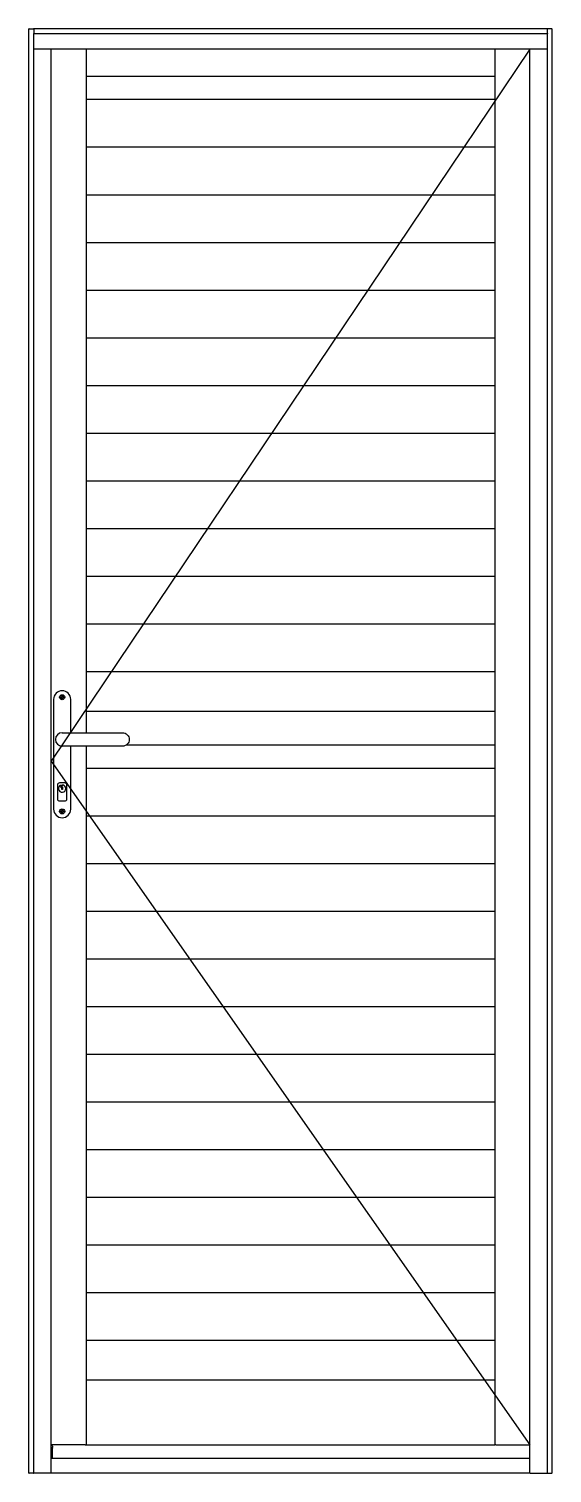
# Model space of a CAD drawing. Header units: millimetres. Extents: x 666.51 to 667.29, y 1058.05 to 1060.2.
import ezdxf

# ---------------------------------------------------------------- set-up
doc = ezdxf.new("R2010")
doc.units = ezdxf.units.MM
doc.header["$LTSCALE"] = 0.5
doc.layers.add('Gravia_Janelas', color=1, linetype='Continuous')
doc.layers.add('LD', color=3, linetype='Continuous', lineweight=35)

# ---------------------------------------------------------------- blocks, each defined once
blk = doc.blocks.new('*E2')
at = {"layer": 'LD'}
for centre, major_axis, start_param, end_param in [((48.9, 1156.1), (0.18, 0.213), 3.408554, 4.079128), ((48.6, 1155.8), (0.213, 0.18), 5.34565, 6.016224), ((48.6, 1154.4), (-0.213, 0.18), 3.408554, 4.079128), ((48.9, 1154.1), (-0.18, 0.213), 5.34565, 6.016224), ((50.3, 1156.1), (0.18, -0.213), 5.34565, 6.016224), ((50.3, 1154.1), (-0.18, -0.213), 3.408554, 4.079128), ((50.6, 1155.8), (0.213, -0.18), 3.408554, 4.079128), ((50.6, 1154.4), (-0.213, -0.18), 5.34565, 6.016224), ((48.9, 986.1), (0.18, 0.213), 3.408554, 4.079128), ((48.6, 985.8), (0.213, 0.18), 5.34565, 6.016224), ((48.6, 984.4), (-0.213, 0.18), 3.408554, 4.079128), ((48.9, 984.1), (-0.18, 0.213), 5.34565, 6.016224), ((50.3, 986.1), (0.18, -0.213), 5.34565, 6.016224), ((50.3, 984.1), (-0.18, -0.213), 3.408554, 4.079128), ((50.6, 985.8), (0.213, -0.18), 3.408554, 4.079128), ((50.6, 984.4), (-0.213, -0.18), 5.34565, 6.016224)]:
    blk.add_ellipse(centre, major_axis=major_axis, ratio=0.988452, start_param=start_param, end_param=end_param, dxfattribs=at)

msp = doc.modelspace()

# ---------------------------------------------------------------- linework, layer by layer
at = {"layer": 'Gravia_Janelas'}
for p, q in [((666.5069, 1060.1987), (666.5065, 1060.1987)), ((666.5065, 1058.0487), (666.5065, 1060.1987)), ((666.5069, 1060.1987), (666.5132, 1060.1987)), ((666.5137, 1060.1987), (666.5132, 1060.1987)), ((666.5137, 1060.1983), (666.5137, 1060.1987)), ((667.2793, 1060.1987), (666.5137, 1060.1987)), ((666.5137, 1060.1983), (666.5137, 1060.1919)), ((666.5137, 1060.1915), (666.5137, 1060.1919)), ((667.2793, 1060.1915), (666.5137, 1060.1915)), ((666.5137, 1058.0487), (666.5137, 1060.1915)), ((667.2793, 1060.1987), (667.2798, 1060.1987)), ((667.2793, 1060.1987), (667.2793, 1060.1983)), ((667.2793, 1060.1919), (667.2793, 1060.1983)), ((667.2793, 1060.1919), (667.2793, 1060.1915)), ((667.2793, 1058.0487), (667.2793, 1060.1915)), ((667.2861, 1060.1987), (667.2798, 1060.1987)), ((667.2861, 1060.1987), (667.2865, 1060.1987)), ((667.2865, 1058.0487), (667.2865, 1060.1987)), ((667.2793, 1060.1687), (666.5137, 1060.1687)), ((666.5399, 1058.0487), (666.5399, 1060.1687)), ((666.5919, 1060.1687), (666.5919, 1060.1314)), ((667.201, 1060.1687), (667.201, 1060.1314)), ((667.2531, 1058.0487), (667.2531, 1060.1687)), ((666.592, 1060.1298), (666.592, 1059.1815)), ((666.592, 1060.1284), (667.201, 1060.1284)), ((667.201, 1060.1298), (667.201, 1059.1815)), ((666.592, 1060.0939), (667.201, 1060.0939)), ((666.592, 1060.0229), (667.201, 1060.0229)), ((666.592, 1059.9519), (667.201, 1059.9519)), ((666.592, 1059.8809), (667.201, 1059.8809)), ((666.592, 1059.8099), (667.201, 1059.8099)), ((666.592, 1059.7389), (667.201, 1059.7389)), ((666.592, 1059.6679), (667.201, 1059.6679)), ((666.592, 1059.5969), (667.201, 1059.5969)), ((666.592, 1059.5259), (667.201, 1059.5259)), ((666.592, 1059.4549), (667.201, 1059.4549)), ((666.592, 1059.3839), (667.201, 1059.3839)), ((666.592, 1059.3129), (667.201, 1059.3129)), ((666.592, 1059.2419), (667.201, 1059.2419)), ((666.5433, 1059.2006), (666.5433, 1059.0371)), ((666.5537, 1059.2043), (666.555, 1059.2041)), ((666.5537, 1059.2033), (666.555, 1059.2035)), ((666.5555, 1059.2062), (666.5557, 1059.2049)), ((666.5555, 1059.2014), (666.5557, 1059.2027)), ((666.5566, 1059.2062), (666.5564, 1059.2049)), ((666.5566, 1059.2014), (666.5564, 1059.2027)), ((666.5584, 1059.2043), (666.5572, 1059.2041)), ((666.5584, 1059.2033), (666.5572, 1059.2035)), ((666.5688, 1059.1509), (666.5688, 1059.2006)), ((666.5919, 1059.1799), (666.5919, 1059.1509)), ((666.592, 1059.1829), (667.201, 1059.1829)), ((667.201, 1059.1799), (667.201, 1059.1359)), ((667.201, 1059.1343), (667.201, 1058.186)), ((666.5688, 1059.0371), (666.5688, 1059.1309)), ((666.592, 1059.1309), (666.592, 1058.186)), ((666.6521, 1059.1329), (667.201, 1059.1329)), ((666.592, 1059.0984), (667.201, 1059.0984)), ((666.5491, 1059.0733), (666.5491, 1059.0523)), ((666.5601, 1059.0763), (666.5521, 1059.0763)), ((666.5546, 1059.0688), (666.5546, 1059.0731)), ((666.5556, 1059.0688), (666.5546, 1059.0688)), ((666.5566, 1059.0718), (666.5556, 1059.0718)), ((666.5556, 1059.0718), (666.5556, 1059.0703)), ((666.5556, 1059.0703), (666.5566, 1059.0703)), ((666.5556, 1059.0663), (666.5556, 1059.0688)), ((666.5566, 1059.0733), (666.5566, 1059.0718)), ((666.5566, 1059.0703), (666.5566, 1059.0663)), ((666.5631, 1059.0523), (666.5631, 1059.0733)), ((666.5521, 1059.0493), (666.5601, 1059.0493)), ((666.5566, 1059.0663), (666.5556, 1059.0663)), ((666.5537, 1059.0343), (666.555, 1059.0341)), ((666.5537, 1059.0333), (666.555, 1059.0335)), ((666.5555, 1059.0362), (666.5557, 1059.0349)), ((666.5555, 1059.0314), (666.5557, 1059.0327)), ((666.5566, 1059.0362), (666.5564, 1059.0349)), ((666.5566, 1059.0314), (666.5564, 1059.0327)), ((666.5584, 1059.0343), (666.5572, 1059.0341)), ((666.5584, 1059.0333), (666.5572, 1059.0335)), ((666.592, 1059.0274), (667.201, 1059.0274)), ((666.592, 1058.9564), (667.201, 1058.9564)), ((666.592, 1058.8854), (667.201, 1058.8854)), ((666.592, 1058.8144), (667.201, 1058.8144)), ((666.592, 1058.7434), (667.201, 1058.7434)), ((666.592, 1058.6724), (667.201, 1058.6724)), ((666.592, 1058.6014), (667.201, 1058.6014)), ((666.592, 1058.5304), (667.201, 1058.5304)), ((666.592, 1058.4594), (667.201, 1058.4594)), ((666.592, 1058.3884), (667.201, 1058.3884)), ((666.592, 1058.3174), (667.201, 1058.3174)), ((666.592, 1058.2464), (667.201, 1058.2464)), ((666.592, 1058.1874), (667.201, 1058.1874)), ((666.5919, 1058.1844), (666.5919, 1058.0909)), ((667.201, 1058.1844), (667.201, 1058.0909)), ((666.5904, 1058.0909), (666.5399, 1058.0909)), ((666.5404, 1058.0905), (666.5399, 1058.0905)), ((666.5419, 1058.089), (666.5419, 1058.0875)), ((666.5419, 1058.0864), (666.5419, 1058.0875)), ((666.5419, 1058.0864), (666.5419, 1058.086)), ((666.5419, 1058.0705), (666.5419, 1058.086)), ((666.5904, 1058.0909), (666.5919, 1058.0909)), ((666.5919, 1058.0909), (667.201, 1058.0909)), ((667.2026, 1058.0909), (667.201, 1058.0909)), ((667.2026, 1058.0909), (667.2531, 1058.0909)), ((666.5399, 1058.0705), (666.5404, 1058.0705)), ((666.5419, 1058.0705), (666.5404, 1058.0705)), ((667.2531, 1058.0705), (666.5419, 1058.0705)), ((666.5065, 1058.0487), (666.5069, 1058.0487)), ((666.5132, 1058.0487), (666.5069, 1058.0487)), ((666.5132, 1058.0487), (666.5137, 1058.0487)), ((666.5141, 1058.0487), (666.5137, 1058.0487)), ((666.5395, 1058.0487), (666.5141, 1058.0487)), ((666.5395, 1058.0487), (666.5399, 1058.0487)), ((667.2531, 1058.0487), (666.5399, 1058.0487)), ((667.2535, 1058.0487), (667.2531, 1058.0487)), ((667.2535, 1058.0487), (667.2789, 1058.0487)), ((667.2789, 1058.0487), (667.2793, 1058.0487)), ((667.2798, 1058.0487), (667.2793, 1058.0487)), ((667.2798, 1058.0487), (667.2861, 1058.0487)), ((667.2865, 1058.0487), (667.2861, 1058.0487))]:
    msp.add_line(p, q, dxfattribs=at)
at = {"layer": 'Gravia_Janelas', "ltscale": 10}
msp.add_lwpolyline([(667.2531, 1060.1687), (666.5399, 1059.1087), (667.2531, 1058.0909)], dxfattribs=at)
at = {"layer": 'Gravia_Janelas'}
for points in [[(666.5919, 1060.1314), (666.5919, 1060.1313), (666.5919, 1060.1313), (666.5919, 1060.1312), (666.5919, 1060.1311), (666.5919, 1060.1311), (666.5919, 1060.131), (666.5919, 1060.1309), (666.5919, 1060.1309), (666.5919, 1060.1308), (666.5919, 1060.1307), (666.5919, 1060.1307), (666.5919, 1060.1306), (666.5919, 1060.1305), (666.5919, 1060.1305), (666.5919, 1060.1304), (666.5919, 1060.1303), (666.5919, 1060.1303), (666.5919, 1060.1302), (666.592, 1060.1301), (666.592, 1060.1301), (666.592, 1060.13), (666.592, 1060.13), (666.592, 1060.1299), (666.592, 1060.1298)], [(667.201, 1060.1314), (667.201, 1060.1313), (667.201, 1060.1313), (667.201, 1060.1312), (667.201, 1060.1311), (667.201, 1060.1311), (667.201, 1060.131), (667.201, 1060.1309), (667.201, 1060.1309), (667.201, 1060.1308), (667.201, 1060.1307), (667.201, 1060.1307), (667.201, 1060.1306), (667.201, 1060.1305), (667.201, 1060.1305), (667.201, 1060.1304), (667.201, 1060.1303), (667.201, 1060.1303), (667.201, 1060.1302), (667.201, 1060.1301), (667.201, 1060.1301), (667.201, 1060.13), (667.201, 1060.13), (667.201, 1060.1299), (667.201, 1060.1298)], [(666.5537, 1059.2043), (666.5537, 1059.2043), (666.5537, 1059.2043), (666.5537, 1059.2043), (666.5537, 1059.2043), (666.5537, 1059.2043), (666.5537, 1059.2043), (666.5538, 1059.2043), (666.5538, 1059.2043), (666.5538, 1059.2043), (666.5538, 1059.2043), (666.5538, 1059.2043), (666.5538, 1059.2043), (666.5538, 1059.2043), (666.5538, 1059.2043), (666.5538, 1059.2043), (666.5538, 1059.2043), (666.5538, 1059.2043), (666.5538, 1059.2043), (666.5538, 1059.2043), (666.5539, 1059.2043), (666.5539, 1059.2043), (666.5539, 1059.2043), (666.5539, 1059.2043), (666.5539, 1059.2043)], [(666.5539, 1059.2033), (666.5539, 1059.2033), (666.5539, 1059.2033), (666.5539, 1059.2033), (666.5539, 1059.2033), (666.5538, 1059.2033), (666.5538, 1059.2033), (666.5538, 1059.2033), (666.5538, 1059.2033), (666.5538, 1059.2033), (666.5538, 1059.2033), (666.5538, 1059.2033), (666.5538, 1059.2033), (666.5538, 1059.2033), (666.5538, 1059.2033), (666.5538, 1059.2033), (666.5538, 1059.2033), (666.5538, 1059.2033), (666.5537, 1059.2033), (666.5537, 1059.2033), (666.5537, 1059.2033), (666.5537, 1059.2033), (666.5537, 1059.2033), (666.5537, 1059.2033), (666.5537, 1059.2033)], [(666.5546, 1059.204), (666.5546, 1059.204), (666.5546, 1059.2041), (666.5546, 1059.2041), (666.5545, 1059.2041), (666.5545, 1059.2041), (666.5545, 1059.2041), (666.5544, 1059.2041), (666.5544, 1059.2041), (666.5544, 1059.2041), (666.5544, 1059.2041), (666.5543, 1059.2041), (666.5543, 1059.2042), (666.5543, 1059.2042), (666.5542, 1059.2042), (666.5542, 1059.2042), (666.5542, 1059.2042), (666.5541, 1059.2042), (666.5541, 1059.2042), (666.5541, 1059.2042), (666.554, 1059.2043), (666.554, 1059.2043), (666.5539, 1059.2043), (666.5539, 1059.2043), (666.5539, 1059.2043)], [(666.5539, 1059.2033), (666.5539, 1059.2033), (666.5539, 1059.2033), (666.554, 1059.2034), (666.554, 1059.2034), (666.5541, 1059.2034), (666.5541, 1059.2034), (666.5541, 1059.2034), (666.5542, 1059.2034), (666.5542, 1059.2034), (666.5542, 1059.2034), (666.5543, 1059.2035), (666.5543, 1059.2035), (666.5543, 1059.2035), (666.5544, 1059.2035), (666.5544, 1059.2035), (666.5544, 1059.2035), (666.5544, 1059.2035), (666.5545, 1059.2035), (666.5545, 1059.2035), (666.5545, 1059.2036), (666.5546, 1059.2036), (666.5546, 1059.2036), (666.5546, 1059.2036), (666.5546, 1059.2036)], [(666.5556, 1059.206), (666.5556, 1059.206), (666.5556, 1059.206), (666.5556, 1059.206), (666.5556, 1059.206), (666.5556, 1059.206), (666.5556, 1059.206), (666.5556, 1059.206), (666.5555, 1059.206), (666.5555, 1059.2061), (666.5555, 1059.2061), (666.5555, 1059.2061), (666.5555, 1059.2061), (666.5555, 1059.2061), (666.5555, 1059.2061), (666.5555, 1059.2061), (666.5555, 1059.2061), (666.5555, 1059.2061), (666.5555, 1059.2061), (666.5555, 1059.2061), (666.5555, 1059.2061), (666.5555, 1059.2062), (666.5555, 1059.2062), (666.5555, 1059.2062), (666.5555, 1059.2062)], [(666.5555, 1059.2014), (666.5555, 1059.2015), (666.5555, 1059.2015), (666.5555, 1059.2015), (666.5555, 1059.2015), (666.5555, 1059.2015), (666.5555, 1059.2015), (666.5555, 1059.2015), (666.5555, 1059.2015), (666.5555, 1059.2015), (666.5555, 1059.2015), (666.5555, 1059.2015), (666.5555, 1059.2016), (666.5555, 1059.2016), (666.5555, 1059.2016), (666.5555, 1059.2016), (666.5555, 1059.2016), (666.5556, 1059.2016), (666.5556, 1059.2016), (666.5556, 1059.2016), (666.5556, 1059.2016), (666.5556, 1059.2016), (666.5556, 1059.2016), (666.5556, 1059.2016), (666.5556, 1059.2016)], [(666.5556, 1059.206), (666.5556, 1059.206), (666.5556, 1059.2059), (666.5556, 1059.2059), (666.5556, 1059.2058), (666.5556, 1059.2058), (666.5556, 1059.2058), (666.5557, 1059.2057), (666.5557, 1059.2057), (666.5557, 1059.2057), (666.5557, 1059.2056), (666.5557, 1059.2056), (666.5557, 1059.2056), (666.5557, 1059.2055), (666.5557, 1059.2055), (666.5557, 1059.2055), (666.5558, 1059.2055), (666.5558, 1059.2054), (666.5558, 1059.2054), (666.5558, 1059.2054), (666.5558, 1059.2053), (666.5558, 1059.2053), (666.5558, 1059.2053), (666.5558, 1059.2053), (666.5558, 1059.2052)], [(666.5558, 1059.2024), (666.5558, 1059.2024), (666.5558, 1059.2023), (666.5558, 1059.2023), (666.5558, 1059.2023), (666.5558, 1059.2023), (666.5558, 1059.2022), (666.5558, 1059.2022), (666.5558, 1059.2022), (666.5557, 1059.2021), (666.5557, 1059.2021), (666.5557, 1059.2021), (666.5557, 1059.2021), (666.5557, 1059.202), (666.5557, 1059.202), (666.5557, 1059.202), (666.5557, 1059.2019), (666.5557, 1059.2019), (666.5556, 1059.2019), (666.5556, 1059.2018), (666.5556, 1059.2018), (666.5556, 1059.2017), (666.5556, 1059.2017), (666.5556, 1059.2017), (666.5556, 1059.2016)], [(666.5563, 1059.2052), (666.5563, 1059.2053), (666.5563, 1059.2053), (666.5563, 1059.2053), (666.5563, 1059.2053), (666.5563, 1059.2054), (666.5563, 1059.2054), (666.5563, 1059.2054), (666.5564, 1059.2055), (666.5564, 1059.2055), (666.5564, 1059.2055), (666.5564, 1059.2055), (666.5564, 1059.2056), (666.5564, 1059.2056), (666.5564, 1059.2056), (666.5564, 1059.2057), (666.5564, 1059.2057), (666.5565, 1059.2057), (666.5565, 1059.2058), (666.5565, 1059.2058), (666.5565, 1059.2058), (666.5565, 1059.2059), (666.5565, 1059.2059), (666.5565, 1059.206), (666.5566, 1059.206)], [(666.5566, 1059.2016), (666.5565, 1059.2017), (666.5565, 1059.2017), (666.5565, 1059.2017), (666.5565, 1059.2018), (666.5565, 1059.2018), (666.5565, 1059.2019), (666.5565, 1059.2019), (666.5564, 1059.2019), (666.5564, 1059.202), (666.5564, 1059.202), (666.5564, 1059.202), (666.5564, 1059.2021), (666.5564, 1059.2021), (666.5564, 1059.2021), (666.5564, 1059.2021), (666.5564, 1059.2022), (666.5563, 1059.2022), (666.5563, 1059.2022), (666.5563, 1059.2023), (666.5563, 1059.2023), (666.5563, 1059.2023), (666.5563, 1059.2023), (666.5563, 1059.2024), (666.5563, 1059.2024)], [(666.5566, 1059.2062), (666.5566, 1059.2062), (666.5566, 1059.2062), (666.5566, 1059.2062), (666.5566, 1059.2061), (666.5566, 1059.2061), (666.5566, 1059.2061), (666.5566, 1059.2061), (666.5566, 1059.2061), (666.5566, 1059.2061), (666.5566, 1059.2061), (666.5566, 1059.2061), (666.5566, 1059.2061), (666.5566, 1059.2061), (666.5566, 1059.2061), (666.5566, 1059.2061), (666.5566, 1059.206), (666.5566, 1059.206), (666.5566, 1059.206), (666.5566, 1059.206), (666.5566, 1059.206), (666.5566, 1059.206), (666.5566, 1059.206), (666.5566, 1059.206), (666.5566, 1059.206)], [(666.5566, 1059.2016), (666.5566, 1059.2016), (666.5566, 1059.2016), (666.5566, 1059.2016), (666.5566, 1059.2016), (666.5566, 1059.2016), (666.5566, 1059.2016), (666.5566, 1059.2016), (666.5566, 1059.2016), (666.5566, 1059.2016), (666.5566, 1059.2016), (666.5566, 1059.2016), (666.5566, 1059.2016), (666.5566, 1059.2015), (666.5566, 1059.2015), (666.5566, 1059.2015), (666.5566, 1059.2015), (666.5566, 1059.2015), (666.5566, 1059.2015), (666.5566, 1059.2015), (666.5566, 1059.2015), (666.5566, 1059.2015), (666.5566, 1059.2015), (666.5566, 1059.2015), (666.5566, 1059.2014)], [(666.5582, 1059.2043), (666.5582, 1059.2043), (666.5582, 1059.2043), (666.5581, 1059.2043), (666.5581, 1059.2043), (666.5581, 1059.2042), (666.558, 1059.2042), (666.558, 1059.2042), (666.5579, 1059.2042), (666.5579, 1059.2042), (666.5579, 1059.2042), (666.5579, 1059.2042), (666.5578, 1059.2042), (666.5578, 1059.2041), (666.5578, 1059.2041), (666.5577, 1059.2041), (666.5577, 1059.2041), (666.5577, 1059.2041), (666.5576, 1059.2041), (666.5576, 1059.2041), (666.5576, 1059.2041), (666.5576, 1059.2041), (666.5575, 1059.2041), (666.5575, 1059.204), (666.5575, 1059.204)], [(666.5575, 1059.2036), (666.5575, 1059.2036), (666.5575, 1059.2036), (666.5576, 1059.2036), (666.5576, 1059.2036), (666.5576, 1059.2035), (666.5576, 1059.2035), (666.5577, 1059.2035), (666.5577, 1059.2035), (666.5577, 1059.2035), (666.5578, 1059.2035), (666.5578, 1059.2035), (666.5578, 1059.2035), (666.5579, 1059.2035), (666.5579, 1059.2034), (666.5579, 1059.2034), (666.5579, 1059.2034), (666.558, 1059.2034), (666.558, 1059.2034), (666.5581, 1059.2034), (666.5581, 1059.2034), (666.5581, 1059.2034), (666.5582, 1059.2033), (666.5582, 1059.2033), (666.5582, 1059.2033)], [(666.5582, 1059.2043), (666.5582, 1059.2043), (666.5583, 1059.2043), (666.5583, 1059.2043), (666.5583, 1059.2043), (666.5583, 1059.2043), (666.5583, 1059.2043), (666.5583, 1059.2043), (666.5583, 1059.2043), (666.5583, 1059.2043), (666.5583, 1059.2043), (666.5583, 1059.2043), (666.5583, 1059.2043), (666.5583, 1059.2043), (666.5583, 1059.2043), (666.5583, 1059.2043), (666.5584, 1059.2043), (666.5584, 1059.2043), (666.5584, 1059.2043), (666.5584, 1059.2043), (666.5584, 1059.2043), (666.5584, 1059.2043), (666.5584, 1059.2043), (666.5584, 1059.2043), (666.5584, 1059.2043)], [(666.5584, 1059.2033), (666.5584, 1059.2033), (666.5584, 1059.2033), (666.5584, 1059.2033), (666.5584, 1059.2033), (666.5584, 1059.2033), (666.5584, 1059.2033), (666.5584, 1059.2033), (666.5584, 1059.2033), (666.5583, 1059.2033), (666.5583, 1059.2033), (666.5583, 1059.2033), (666.5583, 1059.2033), (666.5583, 1059.2033), (666.5583, 1059.2033), (666.5583, 1059.2033), (666.5583, 1059.2033), (666.5583, 1059.2033), (666.5583, 1059.2033), (666.5583, 1059.2033), (666.5583, 1059.2033), (666.5583, 1059.2033), (666.5583, 1059.2033), (666.5582, 1059.2033), (666.5582, 1059.2033)], [(666.592, 1059.1815), (666.592, 1059.1814), (666.592, 1059.1814), (666.592, 1059.1813), (666.592, 1059.1812), (666.592, 1059.1812), (666.5919, 1059.1811), (666.5919, 1059.181), (666.5919, 1059.181), (666.5919, 1059.1809), (666.5919, 1059.1809), (666.5919, 1059.1808), (666.5919, 1059.1807), (666.5919, 1059.1806), (666.5919, 1059.1806), (666.5919, 1059.1805), (666.5919, 1059.1804), (666.5919, 1059.1804), (666.5919, 1059.1803), (666.5919, 1059.1802), (666.5919, 1059.1802), (666.5919, 1059.1801), (666.5919, 1059.18), (666.5919, 1059.18), (666.5919, 1059.1799)], [(667.201, 1059.1815), (667.201, 1059.1814), (667.201, 1059.1814), (667.201, 1059.1813), (667.201, 1059.1812), (667.201, 1059.1812), (667.201, 1059.1811), (667.201, 1059.181), (667.201, 1059.181), (667.201, 1059.1809), (667.201, 1059.1809), (667.201, 1059.1808), (667.201, 1059.1807), (667.201, 1059.1806), (667.201, 1059.1806), (667.201, 1059.1805), (667.201, 1059.1804), (667.201, 1059.1804), (667.201, 1059.1803), (667.201, 1059.1802), (667.201, 1059.1802), (667.201, 1059.1801), (667.201, 1059.18), (667.201, 1059.18), (667.201, 1059.1799)], [(667.201, 1059.1359), (667.201, 1059.1358), (667.201, 1059.1358), (667.201, 1059.1357), (667.201, 1059.1356), (667.201, 1059.1356), (667.201, 1059.1355), (667.201, 1059.1354), (667.201, 1059.1354), (667.201, 1059.1353), (667.201, 1059.1352), (667.201, 1059.1352), (667.201, 1059.1351), (667.201, 1059.135), (667.201, 1059.135), (667.201, 1059.1349), (667.201, 1059.1348), (667.201, 1059.1348), (667.201, 1059.1347), (667.201, 1059.1346), (667.201, 1059.1346), (667.201, 1059.1345), (667.201, 1059.1345), (667.201, 1059.1344), (667.201, 1059.1343)], [(666.5537, 1059.0343), (666.5537, 1059.0343), (666.5537, 1059.0343), (666.5537, 1059.0343), (666.5537, 1059.0343), (666.5537, 1059.0343), (666.5537, 1059.0343), (666.5538, 1059.0343), (666.5538, 1059.0343), (666.5538, 1059.0343), (666.5538, 1059.0343), (666.5538, 1059.0343), (666.5538, 1059.0343), (666.5538, 1059.0343), (666.5538, 1059.0343), (666.5538, 1059.0343), (666.5538, 1059.0343), (666.5538, 1059.0343), (666.5538, 1059.0343), (666.5538, 1059.0343), (666.5539, 1059.0343), (666.5539, 1059.0343), (666.5539, 1059.0343), (666.5539, 1059.0343), (666.5539, 1059.0343)], [(666.5539, 1059.0333), (666.5539, 1059.0333), (666.5539, 1059.0333), (666.5539, 1059.0333), (666.5539, 1059.0333), (666.5538, 1059.0333), (666.5538, 1059.0333), (666.5538, 1059.0333), (666.5538, 1059.0333), (666.5538, 1059.0333), (666.5538, 1059.0333), (666.5538, 1059.0333), (666.5538, 1059.0333), (666.5538, 1059.0333), (666.5538, 1059.0333), (666.5538, 1059.0333), (666.5538, 1059.0333), (666.5538, 1059.0333), (666.5537, 1059.0333), (666.5537, 1059.0333), (666.5537, 1059.0333), (666.5537, 1059.0333), (666.5537, 1059.0333), (666.5537, 1059.0333), (666.5537, 1059.0333)], [(666.5546, 1059.034), (666.5546, 1059.034), (666.5546, 1059.0341), (666.5546, 1059.0341), (666.5545, 1059.0341), (666.5545, 1059.0341), (666.5545, 1059.0341), (666.5544, 1059.0341), (666.5544, 1059.0341), (666.5544, 1059.0341), (666.5544, 1059.0341), (666.5543, 1059.0341), (666.5543, 1059.0342), (666.5543, 1059.0342), (666.5542, 1059.0342), (666.5542, 1059.0342), (666.5542, 1059.0342), (666.5541, 1059.0342), (666.5541, 1059.0342), (666.5541, 1059.0342), (666.554, 1059.0343), (666.554, 1059.0343), (666.5539, 1059.0343), (666.5539, 1059.0343), (666.5539, 1059.0343)], [(666.5539, 1059.0333), (666.5539, 1059.0333), (666.5539, 1059.0333), (666.554, 1059.0334), (666.554, 1059.0334), (666.5541, 1059.0334), (666.5541, 1059.0334), (666.5541, 1059.0334), (666.5542, 1059.0334), (666.5542, 1059.0334), (666.5542, 1059.0334), (666.5543, 1059.0335), (666.5543, 1059.0335), (666.5543, 1059.0335), (666.5544, 1059.0335), (666.5544, 1059.0335), (666.5544, 1059.0335), (666.5544, 1059.0335), (666.5545, 1059.0335), (666.5545, 1059.0335), (666.5545, 1059.0336), (666.5546, 1059.0336), (666.5546, 1059.0336), (666.5546, 1059.0336), (666.5546, 1059.0336)], [(666.5556, 1059.036), (666.5556, 1059.036), (666.5556, 1059.036), (666.5556, 1059.036), (666.5556, 1059.036), (666.5556, 1059.036), (666.5556, 1059.036), (666.5556, 1059.036), (666.5555, 1059.036), (666.5555, 1059.0361), (666.5555, 1059.0361), (666.5555, 1059.0361), (666.5555, 1059.0361), (666.5555, 1059.0361), (666.5555, 1059.0361), (666.5555, 1059.0361), (666.5555, 1059.0361), (666.5555, 1059.0361), (666.5555, 1059.0361), (666.5555, 1059.0361), (666.5555, 1059.0361), (666.5555, 1059.0362), (666.5555, 1059.0362), (666.5555, 1059.0362), (666.5555, 1059.0362)], [(666.5555, 1059.0314), (666.5555, 1059.0315), (666.5555, 1059.0315), (666.5555, 1059.0315), (666.5555, 1059.0315), (666.5555, 1059.0315), (666.5555, 1059.0315), (666.5555, 1059.0315), (666.5555, 1059.0315), (666.5555, 1059.0315), (666.5555, 1059.0315), (666.5555, 1059.0315), (666.5555, 1059.0316), (666.5555, 1059.0316), (666.5555, 1059.0316), (666.5555, 1059.0316), (666.5555, 1059.0316), (666.5556, 1059.0316), (666.5556, 1059.0316), (666.5556, 1059.0316), (666.5556, 1059.0316), (666.5556, 1059.0316), (666.5556, 1059.0316), (666.5556, 1059.0316), (666.5556, 1059.0316)], [(666.5556, 1059.036), (666.5556, 1059.036), (666.5556, 1059.0359), (666.5556, 1059.0359), (666.5556, 1059.0358), (666.5556, 1059.0358), (666.5556, 1059.0358), (666.5557, 1059.0357), (666.5557, 1059.0357), (666.5557, 1059.0357), (666.5557, 1059.0356), (666.5557, 1059.0356), (666.5557, 1059.0356), (666.5557, 1059.0355), (666.5557, 1059.0355), (666.5557, 1059.0355), (666.5558, 1059.0355), (666.5558, 1059.0354), (666.5558, 1059.0354), (666.5558, 1059.0354), (666.5558, 1059.0353), (666.5558, 1059.0353), (666.5558, 1059.0353), (666.5558, 1059.0353), (666.5558, 1059.0352)], [(666.5558, 1059.0324), (666.5558, 1059.0324), (666.5558, 1059.0323), (666.5558, 1059.0323), (666.5558, 1059.0323), (666.5558, 1059.0323), (666.5558, 1059.0322), (666.5558, 1059.0322), (666.5558, 1059.0322), (666.5557, 1059.0321), (666.5557, 1059.0321), (666.5557, 1059.0321), (666.5557, 1059.0321), (666.5557, 1059.032), (666.5557, 1059.032), (666.5557, 1059.032), (666.5557, 1059.0319), (666.5557, 1059.0319), (666.5556, 1059.0319), (666.5556, 1059.0318), (666.5556, 1059.0318), (666.5556, 1059.0317), (666.5556, 1059.0317), (666.5556, 1059.0317), (666.5556, 1059.0316)], [(666.5563, 1059.0352), (666.5563, 1059.0353), (666.5563, 1059.0353), (666.5563, 1059.0353), (666.5563, 1059.0353), (666.5563, 1059.0354), (666.5563, 1059.0354), (666.5563, 1059.0354), (666.5564, 1059.0355), (666.5564, 1059.0355), (666.5564, 1059.0355), (666.5564, 1059.0355), (666.5564, 1059.0356), (666.5564, 1059.0356), (666.5564, 1059.0356), (666.5564, 1059.0357), (666.5564, 1059.0357), (666.5565, 1059.0357), (666.5565, 1059.0358), (666.5565, 1059.0358), (666.5565, 1059.0358), (666.5565, 1059.0359), (666.5565, 1059.0359), (666.5565, 1059.036), (666.5566, 1059.036)], [(666.5566, 1059.0316), (666.5565, 1059.0317), (666.5565, 1059.0317), (666.5565, 1059.0317), (666.5565, 1059.0318), (666.5565, 1059.0318), (666.5565, 1059.0319), (666.5565, 1059.0319), (666.5564, 1059.0319), (666.5564, 1059.032), (666.5564, 1059.032), (666.5564, 1059.032), (666.5564, 1059.0321), (666.5564, 1059.0321), (666.5564, 1059.0321), (666.5564, 1059.0321), (666.5564, 1059.0322), (666.5563, 1059.0322), (666.5563, 1059.0322), (666.5563, 1059.0323), (666.5563, 1059.0323), (666.5563, 1059.0323), (666.5563, 1059.0323), (666.5563, 1059.0324), (666.5563, 1059.0324)], [(666.5566, 1059.0362), (666.5566, 1059.0362), (666.5566, 1059.0362), (666.5566, 1059.0362), (666.5566, 1059.0361), (666.5566, 1059.0361), (666.5566, 1059.0361), (666.5566, 1059.0361), (666.5566, 1059.0361), (666.5566, 1059.0361), (666.5566, 1059.0361), (666.5566, 1059.0361), (666.5566, 1059.0361), (666.5566, 1059.0361), (666.5566, 1059.0361), (666.5566, 1059.0361), (666.5566, 1059.036), (666.5566, 1059.036), (666.5566, 1059.036), (666.5566, 1059.036), (666.5566, 1059.036), (666.5566, 1059.036), (666.5566, 1059.036), (666.5566, 1059.036), (666.5566, 1059.036)], [(666.5566, 1059.0316), (666.5566, 1059.0316), (666.5566, 1059.0316), (666.5566, 1059.0316), (666.5566, 1059.0316), (666.5566, 1059.0316), (666.5566, 1059.0316), (666.5566, 1059.0316), (666.5566, 1059.0316), (666.5566, 1059.0316), (666.5566, 1059.0316), (666.5566, 1059.0316), (666.5566, 1059.0316), (666.5566, 1059.0315), (666.5566, 1059.0315), (666.5566, 1059.0315), (666.5566, 1059.0315), (666.5566, 1059.0315), (666.5566, 1059.0315), (666.5566, 1059.0315), (666.5566, 1059.0315), (666.5566, 1059.0315), (666.5566, 1059.0315), (666.5566, 1059.0315), (666.5566, 1059.0314)], [(666.5582, 1059.0343), (666.5582, 1059.0343), (666.5582, 1059.0343), (666.5581, 1059.0343), (666.5581, 1059.0343), (666.5581, 1059.0342), (666.558, 1059.0342), (666.558, 1059.0342), (666.5579, 1059.0342), (666.5579, 1059.0342), (666.5579, 1059.0342), (666.5579, 1059.0342), (666.5578, 1059.0342), (666.5578, 1059.0341), (666.5578, 1059.0341), (666.5577, 1059.0341), (666.5577, 1059.0341), (666.5577, 1059.0341), (666.5576, 1059.0341), (666.5576, 1059.0341), (666.5576, 1059.0341), (666.5576, 1059.0341), (666.5575, 1059.0341), (666.5575, 1059.034), (666.5575, 1059.034)], [(666.5575, 1059.0336), (666.5575, 1059.0336), (666.5575, 1059.0336), (666.5576, 1059.0336), (666.5576, 1059.0336), (666.5576, 1059.0335), (666.5576, 1059.0335), (666.5577, 1059.0335), (666.5577, 1059.0335), (666.5577, 1059.0335), (666.5578, 1059.0335), (666.5578, 1059.0335), (666.5578, 1059.0335), (666.5579, 1059.0335), (666.5579, 1059.0334), (666.5579, 1059.0334), (666.5579, 1059.0334), (666.558, 1059.0334), (666.558, 1059.0334), (666.5581, 1059.0334), (666.5581, 1059.0334), (666.5581, 1059.0334), (666.5582, 1059.0333), (666.5582, 1059.0333), (666.5582, 1059.0333)], [(666.5582, 1059.0343), (666.5582, 1059.0343), (666.5583, 1059.0343), (666.5583, 1059.0343), (666.5583, 1059.0343), (666.5583, 1059.0343), (666.5583, 1059.0343), (666.5583, 1059.0343), (666.5583, 1059.0343), (666.5583, 1059.0343), (666.5583, 1059.0343), (666.5583, 1059.0343), (666.5583, 1059.0343), (666.5583, 1059.0343), (666.5583, 1059.0343), (666.5583, 1059.0343), (666.5584, 1059.0343), (666.5584, 1059.0343), (666.5584, 1059.0343), (666.5584, 1059.0343), (666.5584, 1059.0343), (666.5584, 1059.0343), (666.5584, 1059.0343), (666.5584, 1059.0343), (666.5584, 1059.0343)], [(666.5584, 1059.0333), (666.5584, 1059.0333), (666.5584, 1059.0333), (666.5584, 1059.0333), (666.5584, 1059.0333), (666.5584, 1059.0333), (666.5584, 1059.0333), (666.5584, 1059.0333), (666.5584, 1059.0333), (666.5583, 1059.0333), (666.5583, 1059.0333), (666.5583, 1059.0333), (666.5583, 1059.0333), (666.5583, 1059.0333), (666.5583, 1059.0333), (666.5583, 1059.0333), (666.5583, 1059.0333), (666.5583, 1059.0333), (666.5583, 1059.0333), (666.5583, 1059.0333), (666.5583, 1059.0333), (666.5583, 1059.0333), (666.5583, 1059.0333), (666.5582, 1059.0333), (666.5582, 1059.0333)], [(666.592, 1058.186), (666.592, 1058.1859), (666.592, 1058.1858), (666.592, 1058.1858), (666.592, 1058.1857), (666.592, 1058.1857), (666.5919, 1058.1856), (666.5919, 1058.1855), (666.5919, 1058.1855), (666.5919, 1058.1854), (666.5919, 1058.1853), (666.5919, 1058.1853), (666.5919, 1058.1852), (666.5919, 1058.1851), (666.5919, 1058.1851), (666.5919, 1058.185), (666.5919, 1058.1849), (666.5919, 1058.1849), (666.5919, 1058.1848), (666.5919, 1058.1847), (666.5919, 1058.1847), (666.5919, 1058.1846), (666.5919, 1058.1845), (666.5919, 1058.1845), (666.5919, 1058.1844)], [(667.201, 1058.186), (667.201, 1058.1859), (667.201, 1058.1858), (667.201, 1058.1858), (667.201, 1058.1857), (667.201, 1058.1857), (667.201, 1058.1856), (667.201, 1058.1855), (667.201, 1058.1855), (667.201, 1058.1854), (667.201, 1058.1853), (667.201, 1058.1853), (667.201, 1058.1852), (667.201, 1058.1851), (667.201, 1058.1851), (667.201, 1058.185), (667.201, 1058.1849), (667.201, 1058.1849), (667.201, 1058.1848), (667.201, 1058.1847), (667.201, 1058.1847), (667.201, 1058.1846), (667.201, 1058.1845), (667.201, 1058.1845), (667.201, 1058.1844)]]:
    msp.add_lwpolyline(points, dxfattribs=at)
msp.add_lwpolyline([(666.5561, 1059.1509), (666.6461, 1059.1509, -0.414214), (666.6561, 1059.1409), (666.6561, 1059.1409, -0.414214), (666.6461, 1059.1309), (666.5561, 1059.1309)], format="xyb", dxfattribs=at)
for centre in [(666.5561, 1059.2038), (666.5561, 1059.0338)]:
    msp.add_circle(centre, 0.00375, dxfattribs=at)
for centre, radius, start, end in [((666.5561, 1059.2006), 0.0128, 0, 180), ((666.5561, 1059.2038), 0.00143, 171.0839, 188.9161), ((666.555, 1059.2044), 0.000304, 260.4639, 353.0974), ((666.555, 1059.2032), 0.000304, 6.9026, 99.5361), ((666.5554, 1059.2049), 0.000304, 276.9026, 9.5361), ((666.5554, 1059.2028), 0.000304, 350.4639, 83.0974), ((666.5561, 1059.2038), 0.00143, 81.0839, 98.9161), ((666.5561, 1059.2038), 0.00143, 261.0839, 278.9161), ((666.5567, 1059.2049), 0.000304, 170.4639, 263.0974), ((666.5567, 1059.2028), 0.000304, 96.9026, 189.5361), ((666.5571, 1059.2044), 0.000304, 186.9026, 279.5361), ((666.5571, 1059.2032), 0.000304, 80.4639, 173.0974), ((666.5561, 1059.2038), 0.00143, 351.0839, 8.9161), ((666.5561, 1059.1409), 0.01, 90, 270), ((666.5521, 1059.0733), 0.003, 90, 180), ((666.5561, 1059.0678), 0.0055, 105.8266, 84.7841), ((666.5601, 1059.0733), 0.003, 0, 90), ((666.5521, 1059.0523), 0.003, 180, 270), ((666.5601, 1059.0523), 0.003, 270, 0), ((666.5561, 1059.0371), 0.0128, 180, 0), ((666.5561, 1059.0338), 0.00143, 171.0839, 188.9161), ((666.555, 1059.0344), 0.000304, 260.4639, 353.0974), ((666.555, 1059.0332), 0.000304, 6.9026, 99.5361), ((666.5554, 1059.0349), 0.000304, 276.9026, 9.5361), ((666.5554, 1059.0328), 0.000304, 350.4639, 83.0974), ((666.5561, 1059.0338), 0.00143, 81.0839, 98.9161), ((666.5561, 1059.0338), 0.00143, 261.0839, 278.9161), ((666.5567, 1059.0349), 0.000304, 170.4639, 263.0974), ((666.5567, 1059.0328), 0.000304, 96.9026, 189.5361), ((666.5571, 1059.0344), 0.000304, 186.9026, 279.5361), ((666.5571, 1059.0332), 0.000304, 80.4639, 173.0974), ((666.5561, 1059.0338), 0.00143, 351.0839, 8.9161), ((666.5404, 1058.089), 0.0015, 0, 90)]:
    msp.add_arc(centre, radius, start, end, dxfattribs=at)

# ---------------------------------------------------------------- block references
at = {"layer": 'Gravia_Janelas', "xscale": 0.001000000000203727, "yscale": 0.001000000000203727, "zscale": 0.001}
msp.add_blockref('*E2', (666.5065, 1058.0487), dxfattribs=at)

doc.saveas('drawing.dxf')
